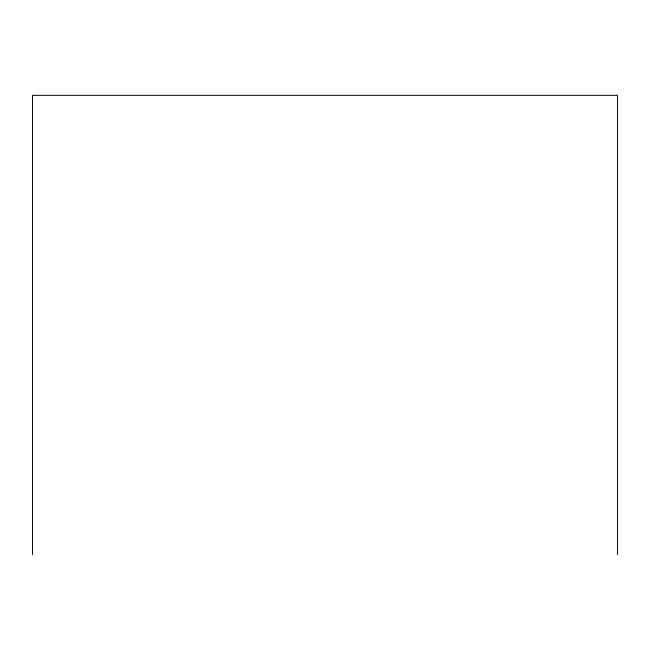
<?xml version="1.0" encoding="UTF-8"?>
<svg xmlns="http://www.w3.org/2000/svg" width="650" height="650" viewBox="0 0 650 650"><rect width="100%" height="100%" fill="white"/><g stroke="black" fill="none" stroke-linecap="round" stroke-linejoin="round"><path stroke-width="0.97" d="M617.5 554.686L617.5 95.314L32.5 95.314L32.5 554.686"/></g></svg>
